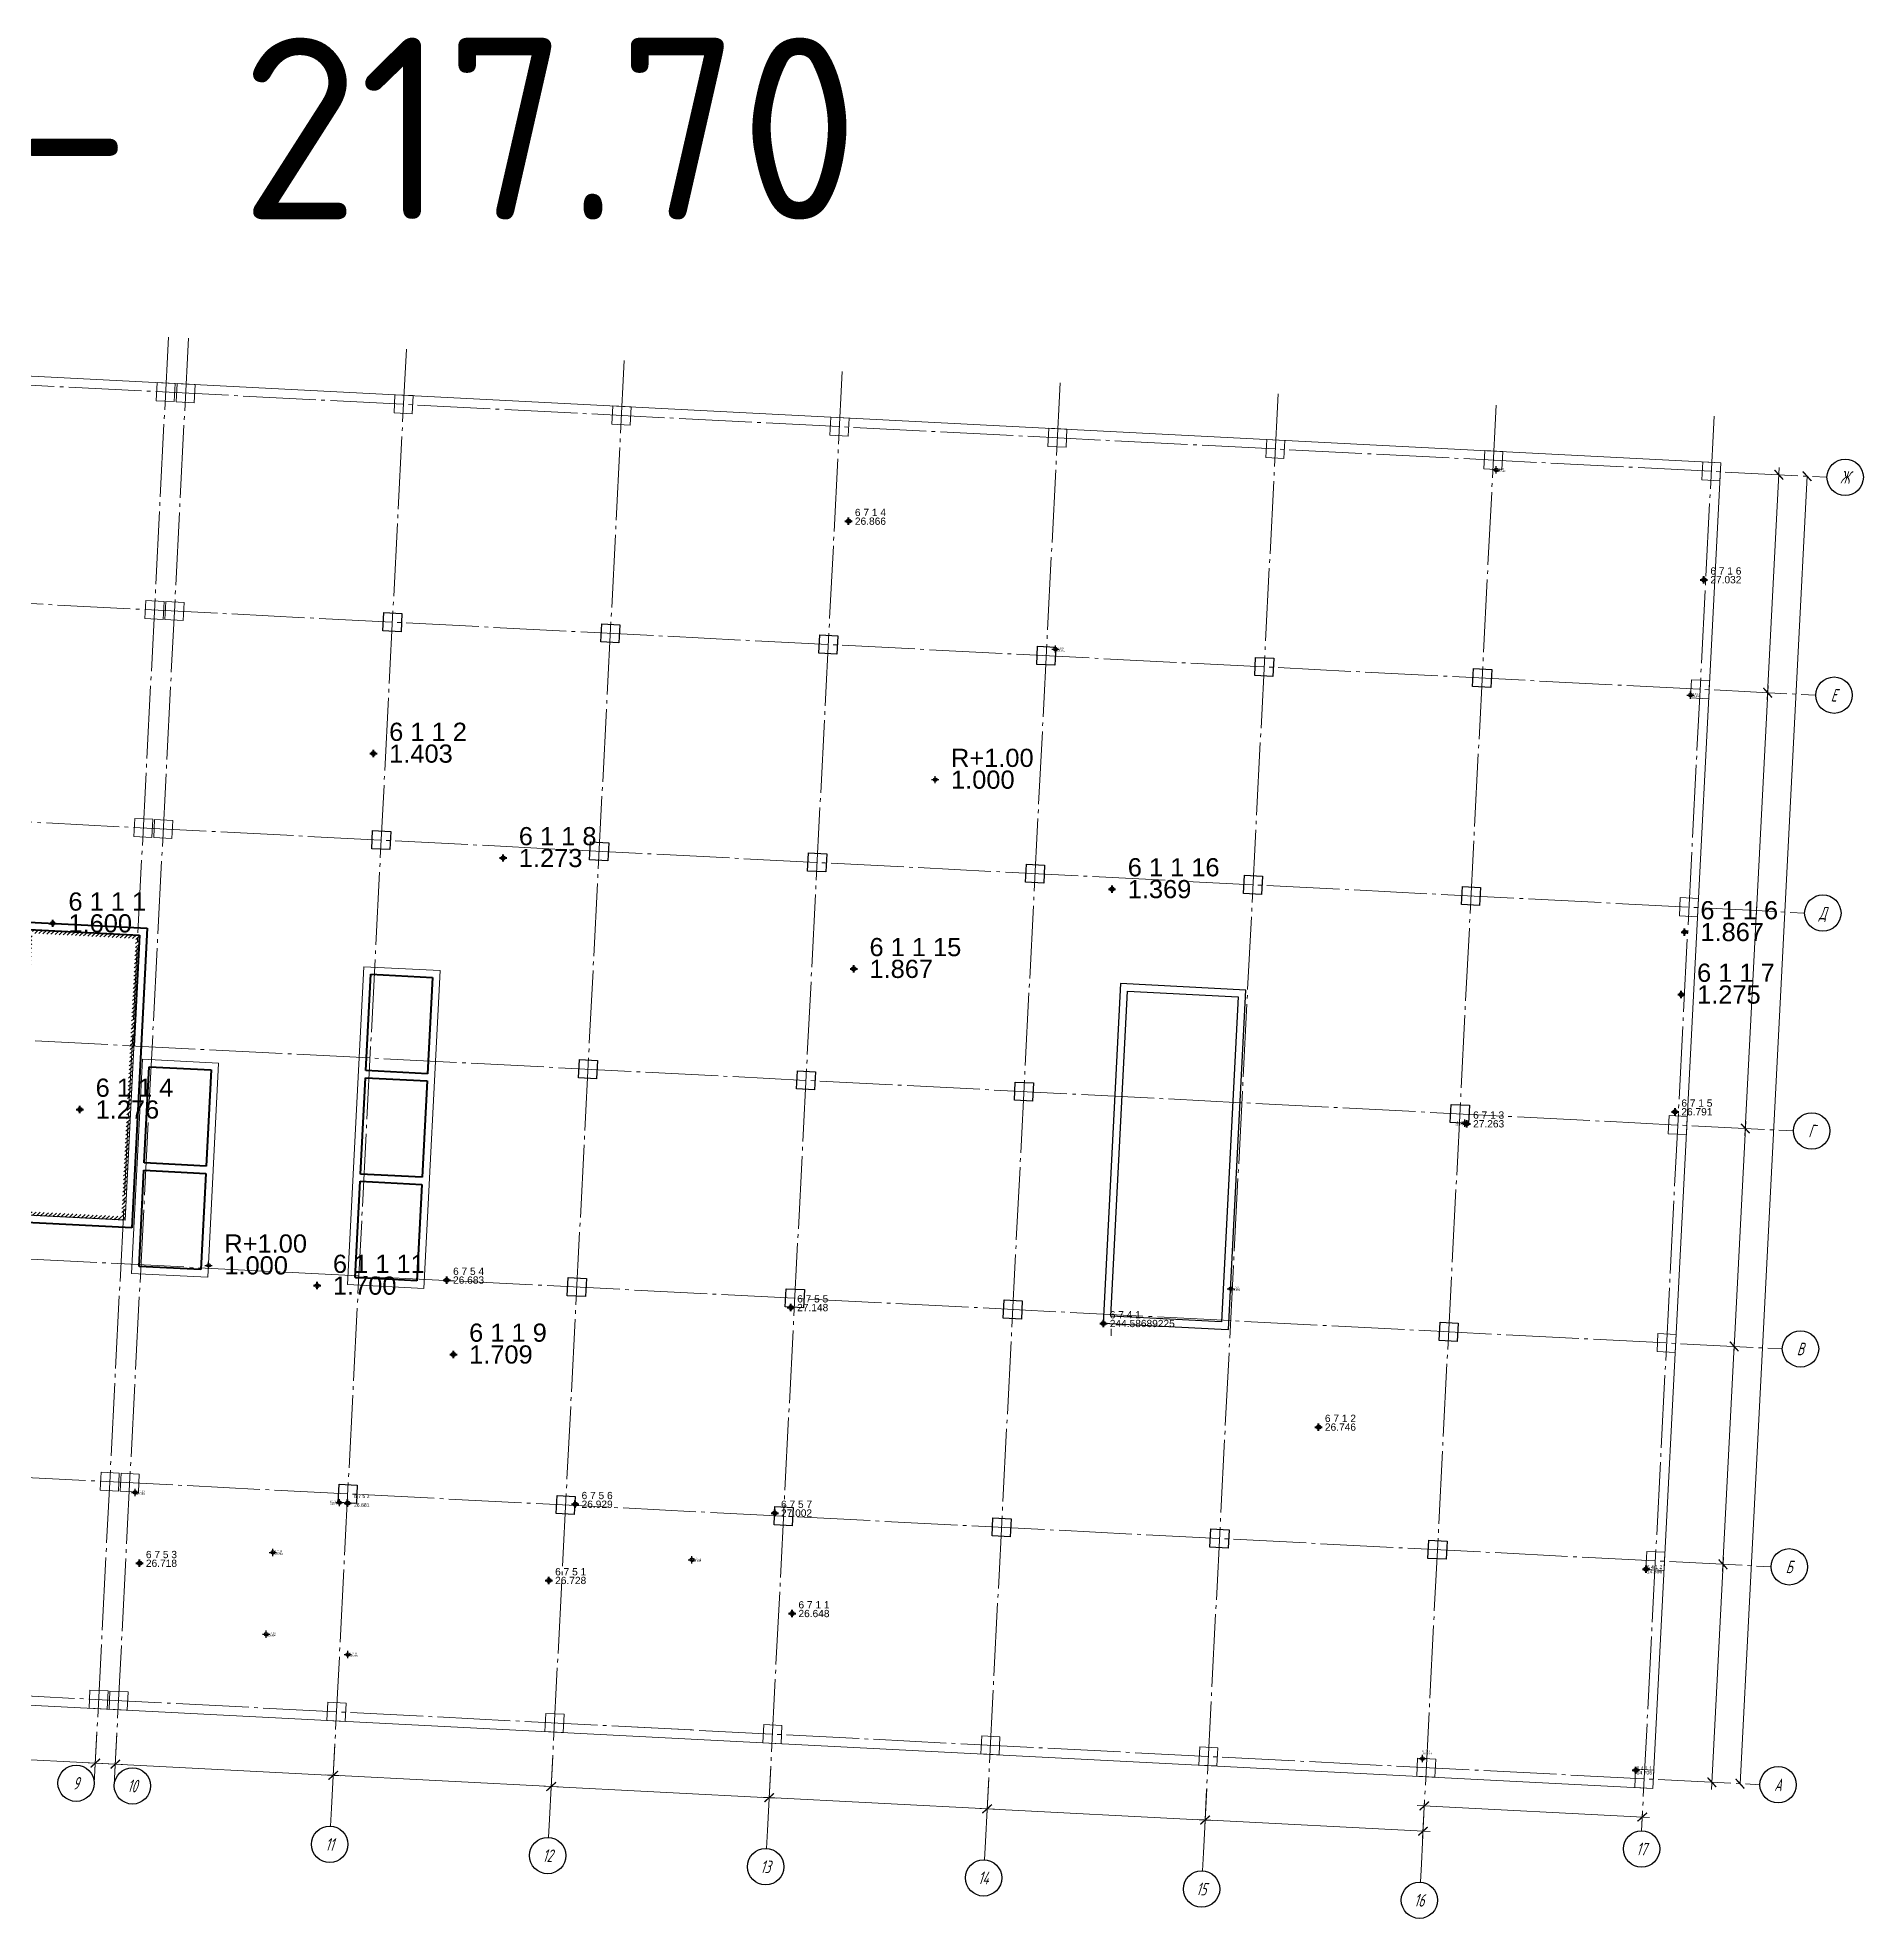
# Model space of a CAD drawing. Header units: millimetres. Extents: x -21314 to -21213, y 38223 to 38274.
# Drawn here: x -21263.3 to -21213.1, y 38222.5 to 38274.2 of the extents above; entities that cross this region are included whole.
import ezdxf
from ezdxf.enums import TextEntityAlignment as Align

# ---------------------------------------------------------------- set-up
doc = ezdxf.new("R2010")
doc.units = ezdxf.units.MM
doc.header["$PDMODE"] = 34
doc.header["$PDSIZE"] = 0.1
doc.linetypes.add('HIDDEN2', pattern=[4.7625, 3.175, -1.5875])
doc.linetypes.add('ГОСТ 2.303 5', pattern=[24, 20, -1.5, 1, -1.5])
for name, color, linetype in [('C-ANNO', 7, 'Continuous'), ('XY_Код_cw_GPT', 7, 'Continuous'), ('XY_Номер_cw_GPT', 7, 'Continuous'), ('XY_Отметка_cw_GPT', 7, 'Continuous'), ('XY_Пикет_cw_GPT', 7, 'Continuous'), ('ВЫСОТЫ_color_wheel', 150, 'Continuous'), ('ИМЕНА_color_wheel', 120, 'Continuous'), ('КЖ_опалубка стен', 7, 'Continuous'), ('Номер_cw_GPT', 7, 'Continuous'), ('Отметка_cw_GPT', 7, 'Continuous'), ('Пикет_cw_GPT', 7, 'Continuous'), ('ТОЧКИ_ОБОСНОВАНИЯ_color_wheel', 10, 'Continuous')]:
    doc.layers.add(name, color=color, linetype=linetype)
for name, color, linetype, lineweight in [('ка', 7, 'Continuous', 30), ('КЖ_колонны', 7, 'Continuous', 15), ('КЖ_контур плиты', 7, 'Continuous', 40), ('КЖ_приямки_арматура', 7, 'Continuous', 40), ('СПДС_ОСИ', 1, 'ГОСТ 2.303 5', 15), ('СПДС_РАЗМЕРЫ', 152, 'Continuous', 25), ('СПДС_СИМВОЛЫ', 194, 'Continuous', 15)]:
    doc.layers.add(name, color=color, linetype=linetype, lineweight=lineweight)
doc.styles.add('AxeAndPointZ', font='arial.ttf')
doc.styles.get("Standard").update_dxf_attribs({"font": 'arial.ttf'})
doc.styles.add('ГОСТ', font='GOST Common.ttf', dxfattribs={"width": 0.9})
doc.styles.add('ГОСТ 2.304', font='', dxfattribs={"width": 0.8, "oblique": 15})
doc.styles.get('ГОСТ 2.304').set_extended_font_data('GOST 2.304 type A')

# ---------------------------------------------------------------- blocks, each defined once
blk = doc.blocks.new('_ArchTick')
at = {"color": 0, "linetype": 'ByBlock', "const_width": 0.15}
blk.add_lwpolyline([(-0.5, -0.5), (0.5, 0.5)], dxfattribs=at)
blk = doc.blocks.new('т34р5и4')
at = {"layer": 'СПДС_СИМВОЛЫ', "linetype": 'Continuous'}
h = blk.add_hatch(dxfattribs=at)
h.set_pattern_fill('BOUNDHATCH', color=256, scale=0.025, angle=-2.9346, style=0, pattern_type=2)
h.set_pattern_definition([(42.065376, (-21515.78702, 38066.21202), (-0.053179513, 0.05892648), [])])
h.paths.add_polyline_path([(-21263.573, 38249.71), (-21263.975, 38241.87), (-21260.929, 38241.714), (-21260.527, 38249.554), (-21263.573, 38249.71), (-21263.573, 38249.71), (-21263.578, 38249.61), (-21260.632, 38249.459), (-21261.024, 38241.819), (-21263.87, 38241.965), (-21263.473, 38249.705)], flags=0)
for p, q in [((-21254.31, 38245.831), (-21252.612, 38245.744)), ((-21260.398, 38243.289), (-21258.7, 38243.202)), ((-21254.455, 38242.985), (-21252.758, 38242.898))]:
    blk.add_line(p, q)
at = {"layer": 'КЖ_колонны'}
for p, q in [((-21260.074, 38264.25), (-21260.049, 38264.749)), ((-21260.049, 38264.749), (-21259.549, 38264.724)), ((-21259.549, 38264.724), (-21259.575, 38264.225)), ((-21259.525, 38264.222), (-21259.499, 38264.721)), ((-21259.499, 38264.721), (-21259, 38264.696)), ((-21259, 38264.696), (-21259.025, 38264.196)), ((-21259.575, 38264.225), (-21260.074, 38264.25)), ((-21259.025, 38264.196), (-21259.525, 38264.222)), ((-21253.533, 38263.915), (-21253.507, 38264.414)), ((-21253.507, 38264.414), (-21253.008, 38264.389)), ((-21253.008, 38264.389), (-21253.033, 38263.889)), ((-21247.541, 38263.608), (-21247.515, 38264.107)), ((-21247.515, 38264.107), (-21247.016, 38264.081)), ((-21247.016, 38264.081), (-21247.041, 38263.582)), ((-21253.033, 38263.889), (-21253.533, 38263.915)), ((-21247.041, 38263.582), (-21247.541, 38263.608)), ((-21241.548, 38263.3), (-21241.523, 38263.8)), ((-21241.523, 38263.8), (-21241.024, 38263.774)), ((-21241.024, 38263.774), (-21241.049, 38263.275)), ((-21235.556, 38262.993), (-21235.531, 38263.493)), ((-21235.531, 38263.493), (-21235.031, 38263.467)), ((-21235.031, 38263.467), (-21235.057, 38262.968)), ((-21241.049, 38263.275), (-21241.548, 38263.3)), ((-21235.057, 38262.968), (-21235.556, 38262.993)), ((-21229.564, 38262.686), (-21229.539, 38263.185)), ((-21229.539, 38263.185), (-21229.039, 38263.16)), ((-21229.039, 38263.16), (-21229.065, 38262.661)), ((-21229.065, 38262.661), (-21229.564, 38262.686)), ((-21223.572, 38262.379), (-21223.546, 38262.878)), ((-21223.073, 38262.353), (-21223.572, 38262.379)), ((-21223.546, 38262.878), (-21223.047, 38262.853)), ((-21223.047, 38262.853), (-21223.073, 38262.353)), ((-21217.58, 38262.072), (-21217.554, 38262.571)), ((-21217.554, 38262.571), (-21217.055, 38262.545)), ((-21217.055, 38262.545), (-21217.081, 38262.046)), ((-21217.081, 38262.046), (-21217.58, 38262.072)), ((-21260.381, 38258.258), (-21260.356, 38258.757)), ((-21260.356, 38258.757), (-21259.856, 38258.732)), ((-21259.882, 38258.232), (-21260.381, 38258.258)), ((-21259.856, 38258.732), (-21259.882, 38258.232)), ((-21259.832, 38258.23), (-21259.806, 38258.729)), ((-21259.806, 38258.729), (-21259.307, 38258.704)), ((-21259.307, 38258.704), (-21259.333, 38258.204)), ((-21259.333, 38258.204), (-21259.832, 38258.23)), ((-21217.887, 38256.08), (-21217.861, 38256.579)), ((-21217.861, 38256.579), (-21217.362, 38256.553)), ((-21217.362, 38256.553), (-21217.388, 38256.054)), ((-21217.388, 38256.054), (-21217.887, 38256.08)), ((-21260.688, 38252.266), (-21260.663, 38252.765)), ((-21260.663, 38252.765), (-21260.164, 38252.74)), ((-21260.164, 38252.74), (-21260.189, 38252.24)), ((-21260.139, 38252.238), (-21260.114, 38252.737)), ((-21260.114, 38252.737), (-21259.614, 38252.711)), ((-21259.614, 38252.711), (-21259.64, 38252.212)), ((-21260.189, 38252.24), (-21260.688, 38252.266)), ((-21259.64, 38252.212), (-21260.139, 38252.238)), ((-21218.194, 38250.087), (-21218.169, 38250.587)), ((-21218.169, 38250.587), (-21217.669, 38250.561)), ((-21217.669, 38250.561), (-21217.695, 38250.062)), ((-21217.695, 38250.062), (-21218.194, 38250.087)), ((-21218.501, 38244.095), (-21218.476, 38244.595)), ((-21218.476, 38244.595), (-21217.977, 38244.569)), ((-21217.977, 38244.569), (-21218.002, 38244.07)), ((-21218.002, 38244.07), (-21218.501, 38244.095)), ((-21218.809, 38238.103), (-21218.783, 38238.603)), ((-21218.783, 38238.603), (-21218.284, 38238.577)), ((-21218.309, 38238.078), (-21218.809, 38238.103)), ((-21218.284, 38238.577), (-21218.309, 38238.078)), ((-21261.61, 38234.289), (-21261.584, 38234.789)), ((-21261.584, 38234.789), (-21261.085, 38234.763)), ((-21261.085, 38234.763), (-21261.111, 38234.264)), ((-21261.061, 38234.261), (-21261.035, 38234.761)), ((-21261.035, 38234.761), (-21260.536, 38234.735)), ((-21260.536, 38234.735), (-21260.561, 38234.236)), ((-21261.111, 38234.264), (-21261.61, 38234.289)), ((-21260.561, 38234.236), (-21261.061, 38234.261)), ((-21219.116, 38232.111), (-21219.09, 38232.61)), ((-21219.09, 38232.61), (-21218.591, 38232.585)), ((-21218.591, 38232.585), (-21218.616, 38232.085)), ((-21218.616, 38232.085), (-21219.116, 38232.111)), ((-21261.917, 38228.297), (-21261.892, 38228.797)), ((-21261.892, 38228.797), (-21261.392, 38228.771)), ((-21261.392, 38228.771), (-21261.418, 38228.272)), ((-21261.368, 38228.269), (-21261.342, 38228.769)), ((-21261.342, 38228.769), (-21260.843, 38228.743)), ((-21261.418, 38228.272), (-21261.917, 38228.297)), ((-21260.869, 38228.244), (-21261.368, 38228.269)), ((-21260.843, 38228.743), (-21260.869, 38228.244)), ((-21255.376, 38227.962), (-21255.35, 38228.461)), ((-21255.35, 38228.461), (-21254.851, 38228.436)), ((-21254.851, 38228.436), (-21254.876, 38227.936)), ((-21254.876, 38227.936), (-21255.376, 38227.962)), ((-21249.384, 38227.655), (-21249.358, 38228.154)), ((-21249.358, 38228.154), (-21248.859, 38228.129)), ((-21248.859, 38228.129), (-21248.884, 38227.629)), ((-21243.392, 38227.348), (-21243.366, 38227.847)), ((-21243.366, 38227.847), (-21242.867, 38227.821)), ((-21242.867, 38227.821), (-21242.892, 38227.322)), ((-21248.884, 38227.629), (-21249.384, 38227.655)), ((-21242.892, 38227.322), (-21243.392, 38227.348)), ((-21237.399, 38227.04), (-21237.374, 38227.54)), ((-21237.374, 38227.54), (-21236.874, 38227.514)), ((-21236.874, 38227.514), (-21236.9, 38227.015)), ((-21231.407, 38226.733), (-21231.382, 38227.233)), ((-21231.382, 38227.233), (-21230.882, 38227.207)), ((-21230.882, 38227.207), (-21230.908, 38226.708)), ((-21236.9, 38227.015), (-21237.399, 38227.04)), ((-21230.908, 38226.708), (-21231.407, 38226.733)), ((-21225.415, 38226.426), (-21225.39, 38226.925)), ((-21225.39, 38226.925), (-21224.89, 38226.9)), ((-21224.89, 38226.9), (-21224.916, 38226.401)), ((-21224.916, 38226.401), (-21225.415, 38226.426)), ((-21219.423, 38226.119), (-21219.397, 38226.618)), ((-21219.397, 38226.618), (-21218.898, 38226.593)), ((-21218.898, 38226.593), (-21218.924, 38226.093)), ((-21218.924, 38226.093), (-21219.423, 38226.119))]:
    blk.add_line(p, q, dxfattribs=at)
at = {"layer": 'КЖ_контур плиты'}
for p, q in [((-21263.763, 38249.92), (-21260.317, 38249.744)), ((-21260.317, 38249.744), (-21260.74, 38241.504)), ((-21254.31, 38245.831), (-21254.174, 38248.477)), ((-21254.174, 38248.477), (-21252.476, 38248.39)), ((-21252.476, 38248.39), (-21252.612, 38245.744)), ((-21260.398, 38243.289), (-21260.262, 38245.936)), ((-21260.262, 38245.936), (-21258.564, 38245.849)), ((-21258.564, 38245.849), (-21258.7, 38243.202)), ((-21252.612, 38245.744), (-21254.31, 38245.831)), ((-21254.455, 38242.985), (-21254.32, 38245.631)), ((-21254.32, 38245.631), (-21252.622, 38245.544)), ((-21252.622, 38245.544), (-21252.758, 38242.898)), ((-21258.7, 38243.202), (-21260.398, 38243.289)), ((-21260.544, 38240.443), (-21260.408, 38243.089)), ((-21260.408, 38243.089), (-21258.71, 38243.002)), ((-21258.71, 38243.002), (-21258.846, 38240.356)), ((-21254.601, 38240.138), (-21254.466, 38242.785)), ((-21254.466, 38242.785), (-21252.768, 38242.698)), ((-21252.758, 38242.898), (-21254.455, 38242.985)), ((-21252.768, 38242.698), (-21252.904, 38240.051)), ((-21260.74, 38241.504), (-21264.185, 38241.681)), ((-21258.846, 38240.356), (-21260.544, 38240.443)), ((-21252.904, 38240.051), (-21254.601, 38240.138))]:
    blk.add_line(p, q, dxfattribs=at)
at = {"layer": 'КЖ_контур плиты', "lineweight": 40}
for p, q in [((-21263.573, 38249.71), (-21260.527, 38249.554)), ((-21260.527, 38249.554), (-21260.683, 38246.508)), ((-21254.174, 38248.477), (-21252.476, 38248.39)), ((-21252.476, 38248.39), (-21252.612, 38245.744)), ((-21260.544, 38240.443), (-21260.408, 38243.089)), ((-21252.768, 38242.698), (-21252.904, 38240.051)), ((-21258.846, 38240.356), (-21260.544, 38240.443)), ((-21252.904, 38240.051), (-21254.601, 38240.138))]:
    blk.add_line(p, q, dxfattribs=at)
at = {"layer": 'КЖ_контур плиты', "linetype": 'HIDDEN2', "lineweight": 15, "ltscale": 100}
blk.add_line((-21254.174, 38248.477), (-21252.476, 38248.39), dxfattribs=at)
at = {"layer": 'КЖ_опалубка стен', "linetype": 'HIDDEN2', "ltscale": 100}
for p, q in [((-21253.84, 38257.923), (-21253.814, 38258.422)), ((-21253.814, 38258.422), (-21253.315, 38258.396)), ((-21253.315, 38258.396), (-21253.341, 38257.897)), ((-21253.341, 38257.897), (-21253.84, 38257.923)), ((-21247.848, 38257.616), (-21247.822, 38258.115)), ((-21247.822, 38258.115), (-21247.323, 38258.089)), ((-21247.323, 38258.089), (-21247.348, 38257.59)), ((-21241.856, 38257.308), (-21241.83, 38257.808)), ((-21241.83, 38257.808), (-21241.331, 38257.782)), ((-21241.331, 38257.782), (-21241.356, 38257.283)), ((-21247.348, 38257.59), (-21247.848, 38257.616)), ((-21241.356, 38257.283), (-21241.856, 38257.308)), ((-21235.863, 38257.001), (-21235.838, 38257.5)), ((-21235.838, 38257.5), (-21235.339, 38257.475)), ((-21235.339, 38257.475), (-21235.364, 38256.976)), ((-21235.364, 38256.976), (-21235.863, 38257.001)), ((-21229.871, 38256.694), (-21229.846, 38257.193)), ((-21229.372, 38256.668), (-21229.871, 38256.694)), ((-21229.846, 38257.193), (-21229.346, 38257.168)), ((-21229.346, 38257.168), (-21229.372, 38256.668)), ((-21223.879, 38256.387), (-21223.854, 38256.886)), ((-21223.854, 38256.886), (-21223.354, 38256.861)), ((-21223.354, 38256.861), (-21223.38, 38256.361)), ((-21223.38, 38256.361), (-21223.879, 38256.387)), ((-21254.147, 38251.931), (-21254.121, 38252.43)), ((-21254.121, 38252.43), (-21253.622, 38252.404)), ((-21253.622, 38252.404), (-21253.648, 38251.905)), ((-21248.155, 38251.623), (-21248.129, 38252.123)), ((-21248.129, 38252.123), (-21247.63, 38252.097)), ((-21247.63, 38252.097), (-21247.656, 38251.598)), ((-21253.648, 38251.905), (-21254.147, 38251.931)), ((-21247.656, 38251.598), (-21248.155, 38251.623)), ((-21242.163, 38251.316), (-21242.137, 38251.816)), ((-21242.137, 38251.816), (-21241.638, 38251.79)), ((-21241.638, 38251.79), (-21241.663, 38251.291)), ((-21241.663, 38251.291), (-21242.163, 38251.316)), ((-21236.171, 38251.009), (-21236.145, 38251.508)), ((-21235.671, 38250.983), (-21236.171, 38251.009)), ((-21236.145, 38251.508), (-21235.646, 38251.483)), ((-21235.646, 38251.483), (-21235.671, 38250.983)), ((-21230.179, 38250.702), (-21230.153, 38251.201)), ((-21230.153, 38251.201), (-21229.654, 38251.176)), ((-21229.654, 38251.176), (-21229.679, 38250.676)), ((-21229.679, 38250.676), (-21230.179, 38250.702)), ((-21224.186, 38250.395), (-21224.161, 38250.894)), ((-21224.161, 38250.894), (-21223.661, 38250.868)), ((-21223.661, 38250.868), (-21223.687, 38250.369)), ((-21223.687, 38250.369), (-21224.186, 38250.395)), ((-21263.573, 38249.71), (-21260.527, 38249.554)), ((-21260.74, 38241.504), (-21260.317, 38249.744)), ((-21233.56, 38248.222), (-21234.039, 38238.884)), ((-21233.829, 38239.073), (-21233.37, 38248.012)), ((-21230.114, 38248.045), (-21233.56, 38248.222)), ((-21233.37, 38248.012), (-21230.324, 38247.856)), ((-21230.593, 38238.707), (-21230.114, 38248.045)), ((-21230.324, 38247.856), (-21230.783, 38238.917)), ((-21248.462, 38245.631), (-21248.437, 38246.131)), ((-21248.437, 38246.131), (-21247.937, 38246.105)), ((-21247.937, 38246.105), (-21247.963, 38245.606)), ((-21242.47, 38245.324), (-21242.444, 38245.823)), ((-21242.444, 38245.823), (-21241.945, 38245.798)), ((-21247.963, 38245.606), (-21248.462, 38245.631)), ((-21241.971, 38245.298), (-21242.47, 38245.324)), ((-21241.945, 38245.798), (-21241.971, 38245.298)), ((-21236.478, 38245.017), (-21236.452, 38245.516)), ((-21236.452, 38245.516), (-21235.953, 38245.491)), ((-21235.953, 38245.491), (-21235.979, 38244.991)), ((-21235.979, 38244.991), (-21236.478, 38245.017)), ((-21224.494, 38244.403), (-21224.468, 38244.902)), ((-21224.468, 38244.902), (-21223.969, 38244.876)), ((-21223.969, 38244.876), (-21223.994, 38244.377)), ((-21223.994, 38244.377), (-21224.494, 38244.403)), ((-21260.929, 38241.714), (-21263.975, 38241.87)), ((-21248.769, 38239.639), (-21248.744, 38240.138)), ((-21248.744, 38240.138), (-21248.244, 38240.113)), ((-21248.27, 38239.614), (-21248.769, 38239.639)), ((-21248.244, 38240.113), (-21248.27, 38239.614)), ((-21242.777, 38239.332), (-21242.752, 38239.831)), ((-21242.752, 38239.831), (-21242.252, 38239.806)), ((-21242.252, 38239.806), (-21242.278, 38239.306)), ((-21242.278, 38239.306), (-21242.777, 38239.332)), ((-21236.785, 38239.025), (-21236.759, 38239.524)), ((-21236.759, 38239.524), (-21236.26, 38239.499)), ((-21236.26, 38239.499), (-21236.286, 38238.999)), ((-21236.286, 38238.999), (-21236.785, 38239.025)), ((-21234.039, 38238.884), (-21230.793, 38238.718)), ((-21230.783, 38238.917), (-21233.829, 38239.073)), ((-21230.793, 38238.718), (-21230.593, 38238.707)), ((-21224.801, 38238.41), (-21224.775, 38238.91)), ((-21224.775, 38238.91), (-21224.276, 38238.884)), ((-21224.276, 38238.884), (-21224.301, 38238.385)), ((-21224.301, 38238.385), (-21224.801, 38238.41)), ((-21255.069, 38233.954), (-21255.043, 38234.454)), ((-21255.043, 38234.454), (-21254.544, 38234.428)), ((-21254.569, 38233.929), (-21255.069, 38233.954)), ((-21254.544, 38234.428), (-21254.569, 38233.929)), ((-21249.076, 38233.647), (-21249.051, 38234.146)), ((-21249.051, 38234.146), (-21248.552, 38234.121)), ((-21248.552, 38234.121), (-21248.577, 38233.621)), ((-21248.577, 38233.621), (-21249.076, 38233.647)), ((-21243.084, 38233.34), (-21243.059, 38233.839)), ((-21243.059, 38233.839), (-21242.559, 38233.814)), ((-21242.559, 38233.814), (-21242.585, 38233.314)), ((-21237.092, 38233.033), (-21237.067, 38233.532)), ((-21237.067, 38233.532), (-21236.567, 38233.506)), ((-21236.567, 38233.506), (-21236.593, 38233.007)), ((-21242.585, 38233.314), (-21243.084, 38233.34)), ((-21236.593, 38233.007), (-21237.092, 38233.033)), ((-21231.1, 38232.725), (-21231.074, 38233.225)), ((-21231.074, 38233.225), (-21230.575, 38233.199)), ((-21230.575, 38233.199), (-21230.601, 38232.7)), ((-21225.108, 38232.418), (-21225.082, 38232.918)), ((-21225.082, 38232.918), (-21224.583, 38232.892)), ((-21224.583, 38232.892), (-21224.609, 38232.393)), ((-21230.601, 38232.7), (-21231.1, 38232.725)), ((-21224.609, 38232.393), (-21225.108, 38232.418))]:
    blk.add_line(p, q, dxfattribs=at)
at = {"layer": 'КЖ_опалубка стен'}
for p, q in [((-21254.174, 38248.477), (-21252.476, 38248.39)), ((-21260.262, 38245.936), (-21258.564, 38245.849)), ((-21252.612, 38245.744), (-21254.31, 38245.831)), ((-21254.32, 38245.631), (-21252.622, 38245.544))]:
    blk.add_line(p, q, dxfattribs=at)
at = {"layer": 'КЖ_приямки_арматура', "lineweight": 0}
for p, q in [((-21263.573, 38249.71), (-21260.527, 38249.554)), ((-21260.527, 38249.554), (-21260.929, 38241.714)), ((-21254.363, 38248.687), (-21254.811, 38239.949)), ((-21252.266, 38248.58), (-21254.363, 38248.687)), ((-21252.714, 38239.841), (-21252.266, 38248.58)), ((-21260.754, 38240.253), (-21260.452, 38246.146)), ((-21260.452, 38246.146), (-21258.354, 38246.038)), ((-21258.354, 38246.038), (-21258.656, 38240.146)), ((-21260.929, 38241.714), (-21263.975, 38241.87)), ((-21258.656, 38240.146), (-21260.754, 38240.253)), ((-21254.811, 38239.949), (-21252.714, 38239.841))]:
    blk.add_line(p, q, dxfattribs=at)
at = {"layer": 'СПДС_ОСИ', "linetype": 'ГОСТ 2.303 5', "lineweight": 15, "ltscale": 0.1}
for points in [[(-21310.911, 38267.107), (-21310.411, 38267.081), (-21214.136, 38262.145)], [(-21259.734, 38266), (-21261.773, 38226.234), (-21261.773, 38226.234)], [(-21259.185, 38265.972), (-21261.225, 38226.186), (-21261.225, 38226.186)], [(-21253.193, 38265.665), (-21255.249, 38225.552), (-21255.275, 38225.053)], [(-21247.201, 38265.358), (-21249.257, 38225.245), (-21249.282, 38224.746)], [(-21241.208, 38265.051), (-21243.265, 38224.938), (-21243.29, 38224.439)], [(-21235.216, 38264.743), (-21237.273, 38224.631), (-21237.298, 38224.131)], [(-21229.224, 38264.436), (-21231.28, 38224.324), (-21231.306, 38223.824)], [(-21223.232, 38264.129), (-21225.288, 38224.016), (-21225.314, 38223.517)], [(-21217.24, 38263.822), (-21219.234, 38224.926), (-21219.234, 38224.926)], [(-21311.218, 38261.114), (-21310.719, 38261.089), (-21214.443, 38256.153)], [(-21311.525, 38255.122), (-21311.026, 38255.097), (-21214.75, 38250.161)], [(-21311.832, 38249.13), (-21311.333, 38249.105), (-21215.057, 38244.169)], [(-21312.14, 38243.138), (-21311.64, 38243.112), (-21215.364, 38238.177)], [(-21312.447, 38237.146), (-21311.947, 38237.12), (-21215.672, 38232.185)], [(-21312.754, 38231.154), (-21312.255, 38231.128), (-21215.979, 38226.193)]]:
    blk.add_lwpolyline(points, dxfattribs=at)
at = {"layer": 'СПДС_ОСИ', "linetype": 'Continuous', "lineweight": 25, "ltscale": 100}
for centre in [(-21213.636, 38262.145), (-21213.943, 38256.153), (-21214.25, 38250.161), (-21214.557, 38244.169), (-21214.864, 38238.177), (-21215.172, 38232.185), (-21262.273, 38226.234), (-21215.479, 38226.193), (-21260.725, 38226.161), (-21255.3, 38224.554), (-21249.308, 38224.246), (-21219.234, 38224.426), (-21243.316, 38223.939), (-21237.324, 38223.632), (-21231.332, 38223.325), (-21225.34, 38223.018)]:
    blk.add_circle(centre, 0.5, dxfattribs=at)
at = {"layer": 'СПДС_РАЗМЕРЫ', "lineweight": 15, "ltscale": 100}
for p, q in [((-21215.449, 38262.413), (-21215.777, 38256.021)), ((-21214.684, 38262.174), (-21216.527, 38226.221)), ((-21215.756, 38256.421), (-21216.084, 38250.029)), ((-21216.063, 38250.429), (-21216.391, 38244.037)), ((-21216.371, 38244.437), (-21216.698, 38238.045)), ((-21216.678, 38238.445), (-21217.005, 38232.053)), ((-21216.985, 38232.452), (-21217.313, 38226.061)), ((-21245.339, 38227.698), (-21246.837, 38227.775)), ((-21261.701, 38227.623), (-21261.755, 38226.587)), ((-21261.701, 38227.623), (-21261.755, 38226.587)), ((-21261.152, 38227.595), (-21261.205, 38226.559)), ((-21261.152, 38227.595), (-21261.205, 38226.559)), ((-21255.16, 38227.288), (-21255.213, 38226.251)), ((-21255.16, 38227.288), (-21255.213, 38226.251)), ((-21261.545, 38226.776), (-21267.936, 38227.104)), ((-21260.995, 38226.748), (-21261.944, 38226.797)), ((-21255.003, 38226.441), (-21261.395, 38226.769)), ((-21249.168, 38226.98), (-21249.221, 38225.944)), ((-21249.168, 38226.98), (-21249.221, 38225.944)), ((-21249.011, 38226.134), (-21255.403, 38226.461)), ((-21243.176, 38226.673), (-21243.229, 38225.637)), ((-21243.176, 38226.673), (-21243.229, 38225.637)), ((-21237.184, 38226.366), (-21237.237, 38225.33)), ((-21237.184, 38226.366), (-21237.237, 38225.33)), ((-21243.019, 38225.827), (-21249.411, 38226.154)), ((-21237.027, 38225.519), (-21243.418, 38225.847)), ((-21231.192, 38226.059), (-21231.245, 38225.023)), ((-21231.192, 38226.059), (-21231.245, 38225.023)), ((-21225.199, 38225.752), (-21225.253, 38224.716)), ((-21225.199, 38225.752), (-21225.253, 38224.716)), ((-21231.035, 38225.212), (-21237.426, 38225.54)), ((-21225.043, 38224.905), (-21231.434, 38225.233)), ((-21219.015, 38225.293), (-21225.406, 38225.621)), ((-21219.207, 38225.445), (-21219.234, 38224.926)), ((-21219.207, 38225.445), (-21219.234, 38224.926))]:
    blk.add_line(p, q, dxfattribs=at)
at = {"layer": 'СПДС_СИМВОЛЫ', "linetype": 'Continuous'}
blk.add_lwpolyline([(-21263.573, 38249.71), (-21263.975, 38241.87), (-21260.929, 38241.714), (-21260.527, 38249.554), (-21263.573, 38249.71)], dxfattribs=at)
at = {"layer": 'СПДС_РАЗМЕРЫ', "lineweight": 15, "xscale": 0.2500000000000001, "yscale": 0.2500000000000001, "zscale": 0.2500000000000001}
for p, rotation in [((-21215.459, 38262.213), 267.0653760668869), ((-21215.459, 38262.213), 87.06537606688698), ((-21214.684, 38262.174), 87.06537606688698), ((-21215.767, 38256.221), 267.065376066887), ((-21215.767, 38256.221), 87.06537606688698), ((-21216.381, 38244.237), 267.065376066887), ((-21216.381, 38244.237), 87.06537606688698), ((-21216.688, 38238.245), 267.065376066887), ((-21216.688, 38238.245), 87.06537606688698), ((-21216.995, 38232.253), 267.065376066887), ((-21216.995, 38232.253), 87.06537606688698), ((-21261.744, 38226.787), 177.0653760668928), ((-21261.744, 38226.787), 357.0653760668928), ((-21261.195, 38226.758), 357.0653760668928), ((-21261.195, 38226.758), 177.0653760668928), ((-21255.203, 38226.451), 357.0653760668928), ((-21255.203, 38226.451), 177.0653760668928), ((-21249.211, 38226.144), 177.0653760668928), ((-21249.211, 38226.144), 357.0653760668928), ((-21217.302, 38226.261), 87.06537606688694), ((-21217.302, 38226.261), 267.065376066887), ((-21216.527, 38226.221), 267.065376066887), ((-21243.219, 38225.837), 177.0653760668928), ((-21243.219, 38225.837), 357.0653760668928), ((-21237.227, 38225.53), 177.0653760668928), ((-21237.227, 38225.53), 357.0653760668928), ((-21225.207, 38225.611), 357.0653760668928), ((-21231.234, 38225.222), 177.0653760668928), ((-21231.234, 38225.222), 357.0653760668928), ((-21219.214, 38225.304), 357.0653760668928), ((-21225.242, 38224.915), 177.0653760668928)]:
    blk.add_blockref('_ArchTick', p, dxfattribs=dict(at, rotation=rotation))
at = {"layer": 'СПДС_ОСИ', "linetype": 'Continuous', "lineweight": 25, "ltscale": 100, "style": 'ГОСТ 2.304', "oblique": 15, "width": 0.8}
for s, p in [('Ж', (-21213.636, 38262.145)), ('Е', (-21213.943, 38256.153)), ('Д', (-21214.25, 38250.161)), ('Г', (-21214.557, 38244.169)), ('В', (-21214.864, 38238.177)), ('Б', (-21215.172, 38232.185)), ('9', (-21262.273, 38226.234)), ('10', (-21260.725, 38226.161)), ('А', (-21215.479, 38226.193)), ('11', (-21255.3, 38224.554)), ('12', (-21249.308, 38224.246)), ('13', (-21243.316, 38223.939)), ('17', (-21219.234, 38224.426)), ('14', (-21237.324, 38223.632)), ('15', (-21231.332, 38223.325)), ('16', (-21225.34, 38223.018))]:
    blk.add_text(s, height=0.35, rotation=357.0654, dxfattribs=at).set_placement(p, align=Align.MIDDLE_CENTER)

msp = doc.modelspace()

# ---------------------------------------------------------------- linework, layer by layer
at = {"color": 4, "lineweight": 60}
msp.add_point((-21217.52, 38259.327, 27.032), dxfattribs=at)
at = {"layer": 'XY_Пикет_cw_GPT', "color": 121, "lineweight": 60}
for p in [(-21241.035, 38260.938, 26.866), (-21218.313, 38244.697, 26.791), (-21224.038, 38244.367, 27.263), (-21252.083, 38240.07, 26.683), (-21242.622, 38239.314, 27.148), (-21234.028, 38238.876, 244.587), (-21228.113, 38236.028, 26.746), (-21254.808, 38233.935, 26.881), (-21248.549, 38233.906, 26.929), (-21243.066, 38233.664, 27.002), (-21260.527, 38232.283, 26.718), (-21249.276, 38231.81, 26.728), (-21242.587, 38230.901, 26.648)]:
    msp.add_point(p, dxfattribs=at)
at = {"layer": 'ка', "lineweight": 15}
msp.add_lwpolyline([(-21307.986, 38267.207), (-21217.055, 38262.545), (-21218.924, 38226.093), (-21309.854, 38230.755)], close=True, dxfattribs=at)
at = {"layer": 'Пикет_cw_GPT', "color": 121, "linetype": 'Continuous'}
for p in [(-21223.232, 38262.347, 219.51), (-21235.344, 38257.415, 219.561), (-21217.887, 38256.156, 219.394), (-21230.53, 38239.832, 219.492), (-21260.65, 38234.231, 219.584), (-21255.035, 38233.949, 219.448), (-21256.863, 38232.582, 219.344), (-21245.346, 38232.379, 219.345), (-21257.045, 38230.332, 219.404), (-21254.801, 38229.771, 219.268), (-21225.258, 38226.911, 219.414)]:
    msp.add_point(p, dxfattribs=at)
at = {"layer": 'Пикет_cw_GPT', "color": 121, "lineweight": 60}
for p in [(-21254.099, 38254.546, 1.403), (-21250.535, 38251.676, 1.273), (-21233.793, 38250.821, 1.369), (-21262.917, 38249.879, 1.6), (-21218.049, 38249.64, 1.867), (-21240.894, 38248.627, 1.867), (-21218.141, 38247.921, 1.275), (-21262.17, 38244.76, 1.276), (-21255.646, 38239.917, 1.7), (-21251.901, 38238.024, 1.709)]:
    msp.add_point(p, dxfattribs=at)
at = {"layer": 'Пикет_cw_GPT', "color": 121}
for p in [(-21238.652, 38253.83, 1), (-21258.63, 38240.475, 1)]:
    msp.add_point(p, dxfattribs=at)
at = {"layer": 'Пикет_cw_GPT', "color": 30, "linetype": 'Continuous'}
msp.add_point((-21224.097, 38244.381, 219.486), dxfattribs=at)
at = {"layer": 'ТОЧКИ_ОБОСНОВАНИЯ_color_wheel', "lineweight": 60}
for p in [(-21219.108, 38232.122, 14.556), (-21219.389, 38226.589, 14.706)]:
    msp.add_point(p, dxfattribs=at)

# ---------------------------------------------------------------- block references
msp.add_blockref('т34р5и4', (0, 0))

# ---------------------------------------------------------------- texts
at = {"layer": 'C-ANNO', "linetype": 'Continuous', "lineweight": 5, "style": 'ГОСТ'}
msp.add_text('Корпус 6 - 217.70', height=5, dxfattribs=at).set_placement((-21292.384, 38269.234, 218.095))
at = {"layer": 'XY_Код_cw_GPT', "color": 30, "lineweight": 60}
msp.add_text('I', height=0.2, dxfattribs=at).set_placement((-21233.854, 38238.536, 244.587))
at = {"layer": 'XY_Номер_cw_GPT', "color": 231, "lineweight": 60}
for s, height, p in [('6 7 1 4', 0.2, (-21240.862, 38261.078, 26.866)), ('6 7 1 6', 0.2, (-21217.343, 38259.469, 27.03)), ('6 7 1 5', 0.2, (-21218.14, 38244.837, 26.791)), ('6 7 1 3', 0.2, (-21223.865, 38244.507, 27.263)), ('6 7 5 4', 0.2, (-21251.91, 38240.21, 26.683)), ('6 7 5 5', 0.2, (-21242.449, 38239.454, 27.148)), ('6 7 4 1', 0.2, (-21233.854, 38239.016, 244.587)), ('6 7 1 2', 0.2, (-21227.94, 38236.168, 26.746)), ('6 7 5 2', 0.1, (-21254.635, 38234.075, 26.881)), ('6 7 5 6', 0.2, (-21248.376, 38234.046, 26.929)), ('6 7 5 7', 0.2, (-21242.893, 38233.804, 27.002)), ('6 7 5 3', 0.2, (-21260.354, 38232.423, 26.718)), ('6 7 5 1', 0.2, (-21249.103, 38231.95, 26.728)), ('6 7 1 1', 0.2, (-21242.414, 38231.041, 26.648))]:
    msp.add_text(s, height=height, dxfattribs=at).set_placement(p)
at = {"layer": 'XY_Отметка_cw_GPT', "color": 191, "lineweight": 60}
for s, height, p in [('26.866', 0.2, (-21240.862, 38260.838, 26.866)), ('27.032', 0.2, (-21217.343, 38259.229, 27.03)), ('26.791', 0.2, (-21218.14, 38244.597, 26.791)), ('27.263', 0.2, (-21223.865, 38244.267, 27.263)), ('26.683', 0.2, (-21251.91, 38239.97, 26.683)), ('27.148', 0.2, (-21242.449, 38239.214, 27.148)), ('244.58689225', 0.2, (-21233.854, 38238.776, 244.587)), ('26.746', 0.2, (-21227.94, 38235.928, 26.746)), ('26.881', 0.1, (-21254.635, 38233.835, 26.881)), ('26.929', 0.2, (-21248.376, 38233.806, 26.929)), ('27.002', 0.2, (-21242.893, 38233.564, 27.002)), ('26.718', 0.2, (-21260.354, 38232.183, 26.718)), ('26.728', 0.2, (-21249.103, 38231.71, 26.728)), ('26.648', 0.2, (-21242.414, 38230.801, 26.648))]:
    msp.add_text(s, height=height, dxfattribs=at).set_placement(p)
at = {"layer": 'ВЫСОТЫ_color_wheel', "lineweight": 60}
for s, p in [('14.556', (-21219.091, 38232.008, 14.556)), ('14.706', (-21219.372, 38226.475, 14.706))]:
    msp.add_text(s, height=0.1, dxfattribs=at).set_placement(p)
at = {"layer": 'ИМЕНА_color_wheel', "lineweight": 60}
for s, p in [('6 4 1 2', (-21219.091, 38232.128, 14.556)), ('6 4 1 1', (-21219.372, 38226.595, 14.706))]:
    msp.add_text(s, height=0.1, dxfattribs=at).set_placement(p)
at = {"layer": 'Номер_cw_GPT', "color": 231, "linetype": 'Continuous', "style": 'AxeAndPointZ'}
for s, p in [('6 1 3 6', (-21223.228, 38262.351, 219.51)), ('6 1 3 5', (-21235.34, 38257.418, 219.561)), ('6 1 3 4', (-21217.883, 38256.16, 219.394)), ('6 1 3 2', (-21224.314, 38244.39, 219.486)), ('6 1 3 3', (-21230.526, 38239.836, 219.492)), ('6 1 2 10', (-21260.646, 38234.234, 219.584)), ('6 1 2 12', (-21255.289, 38233.952, 219.448)), ('6 1 2 14', (-21256.859, 38232.586, 219.344)), ('6 1 2 15', (-21245.342, 38232.382, 219.345)), ('6 1 2 13', (-21257.041, 38230.336, 219.404)), ('6 1 2 11', (-21254.797, 38229.774, 219.268)), ('6 1 3 1', (-21225.257, 38227.09, 219.414))]:
    msp.add_text(s, height=0.05, dxfattribs=at).set_placement(p)
at = {"layer": 'Номер_cw_GPT', "color": 231, "lineweight": 60}
for s, p in [('6 1 1 2', (-21253.666, 38254.896, 1.403)), ('6 1 1 8', (-21250.102, 38252.026, 1.273)), ('6 1 1 16', (-21233.36, 38251.171, 1.369)), ('6 1 1 1', (-21262.484, 38250.229, 1.6)), ('6 1 1 6', (-21217.616, 38249.99, 1.867)), ('6 1 1 15', (-21240.461, 38248.977, 1.867)), ('6 1 1 7', (-21217.708, 38248.271, 1.275)), ('6 1 1 4', (-21261.737, 38245.11, 1.276)), ('6 1 1 11', (-21255.213, 38240.267, 1.7)), ('6 1 1 9', (-21251.468, 38238.374, 1.709))]:
    msp.add_text(s, height=0.5, dxfattribs=at).set_placement(p)
at = {"layer": 'Номер_cw_GPT', "color": 231}
for p in [(-21238.219, 38254.18, 1), (-21258.197, 38240.825, 1)]:
    msp.add_text('R+1.00', height=0.5, dxfattribs=at).set_placement(p)
at = {"layer": 'Отметка_cw_GPT', "color": 191, "linetype": 'Continuous', "style": 'AxeAndPointZ'}
for s, p in [('219.510', (-21223.226, 38262.29, 219.51)), ('219.561', (-21235.337, 38257.358, 219.561)), ('219.394', (-21217.88, 38256.102, 219.394)), ('219.486', (-21224.351, 38244.324, 219.486)), ('219.492', (-21230.525, 38239.779, 219.492)), ('219.584', (-21260.643, 38234.17, 219.584)), ('219.448', (-21255.285, 38233.897, 219.448)), ('219.344', (-21256.846, 38232.519, 219.344)), ('219.345', (-21245.339, 38232.321, 219.345)), ('219.404', (-21257.036, 38230.275, 219.404)), ('219.268', (-21254.79, 38229.71, 219.268)), ('219.414', (-21225.25, 38227.025, 219.414))]:
    msp.add_text(s, height=0.05, dxfattribs=at).set_placement(p)
at = {"layer": 'Отметка_cw_GPT', "color": 191, "lineweight": 60}
for s, p in [('1.403', (-21253.666, 38254.296, 1.403)), ('1.273', (-21250.102, 38251.426, 1.273)), ('1.369', (-21233.36, 38250.571, 1.369)), ('1.600', (-21262.484, 38249.629, 1.6)), ('1.867', (-21217.616, 38249.39, 1.867)), ('1.867', (-21240.461, 38248.377, 1.867)), ('1.275', (-21217.708, 38247.671, 1.275)), ('1.276', (-21261.737, 38244.51, 1.276)), ('1.700', (-21255.213, 38239.667, 1.7)), ('1.709', (-21251.468, 38237.774, 1.709))]:
    msp.add_text(s, height=0.5, dxfattribs=at).set_placement(p)
at = {"layer": 'Отметка_cw_GPT', "color": 191}
for p in [(-21238.219, 38253.58, 1), (-21258.197, 38240.225, 1)]:
    msp.add_text('1.000', height=0.5, dxfattribs=at).set_placement(p)

doc.saveas('drawing.dxf')
